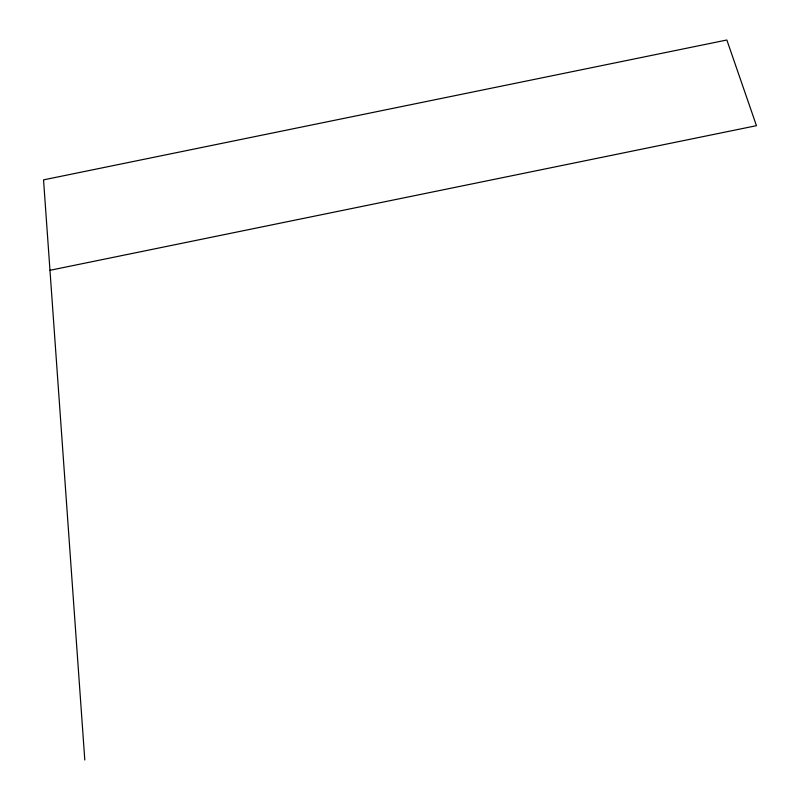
<?xml version="1.0" encoding="UTF-8"?>
<svg xmlns="http://www.w3.org/2000/svg" width="800" height="800" viewBox="0 0 800 800"><rect width="100%" height="100%" fill="white"/><g stroke="black" fill="none" stroke-linecap="round" stroke-linejoin="round"><path stroke-width="1.2" d="M49.97 270.3L756.46 125.68L726.85 40L43.54 179.87L84.8 760"/></g></svg>
